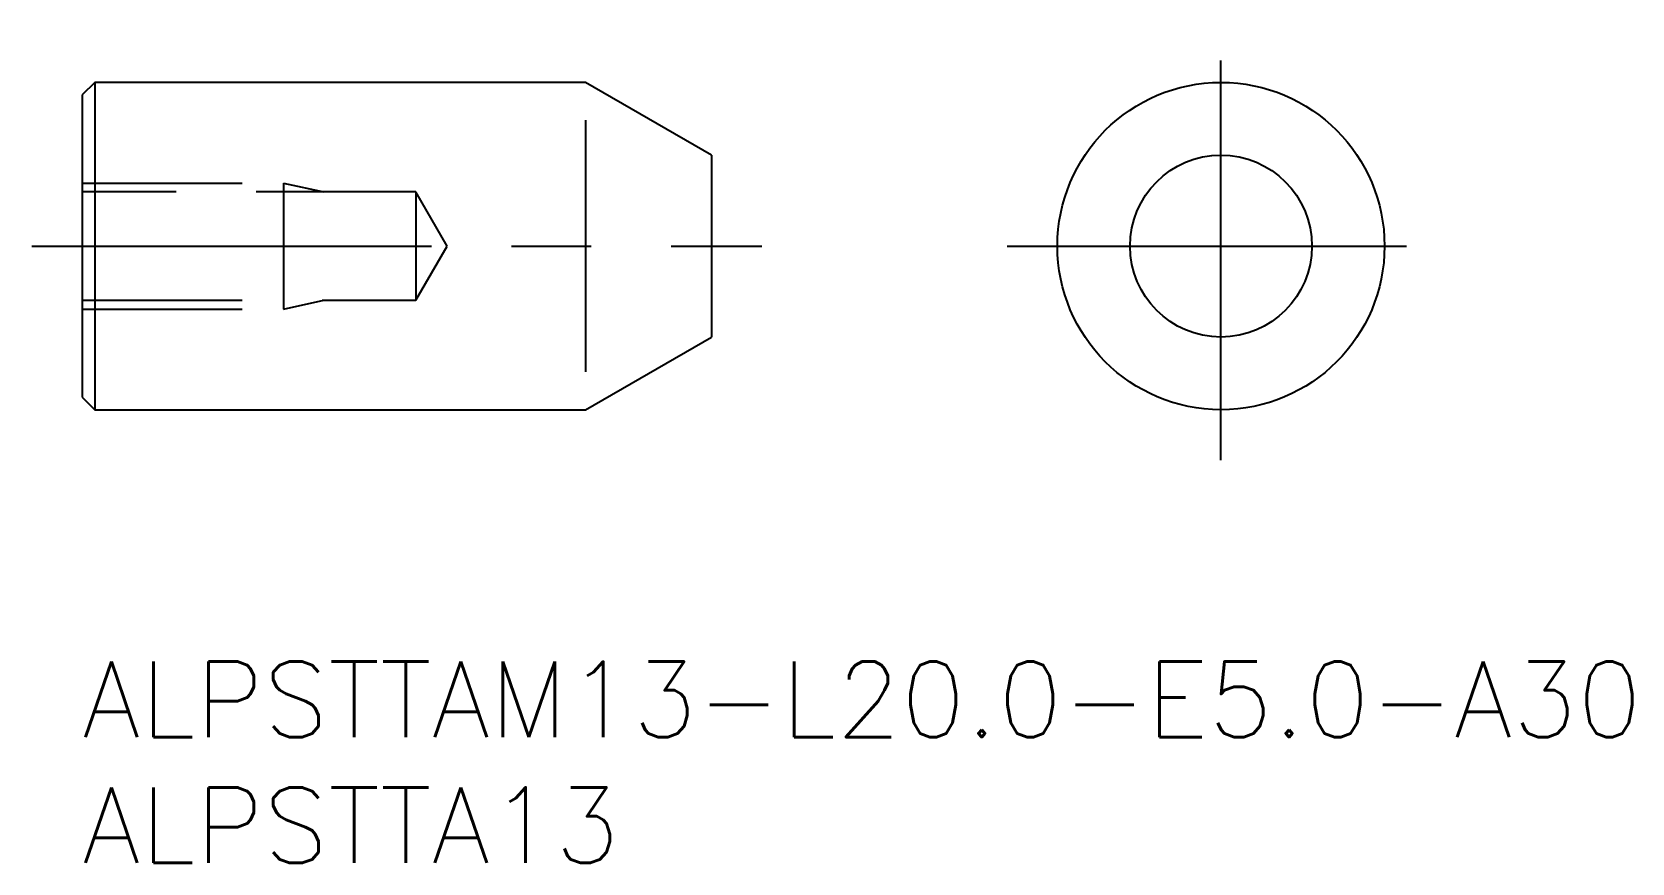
# Model space of a CAD drawing. Extents: x -2 to 61.6, y -8 to 25.
import ezdxf

# ---------------------------------------------------------------- set-up
doc = ezdxf.new("R2010")
doc.units = 0
doc.header["$LTSCALE"] = 0.5
doc.linetypes.add('CENTER', pattern=[50.8, 31.75, -6.35, 6.35, -6.35])
doc.linetypes.add('DASHED', pattern=[19.05, 12.7, -6.35])
for name, color, linetype in [('MSM_CENTER', 1, 'CENTER'), ('MSM_CONTINUOUS', 7, 'CONTINUOUS'), ('MSM_DASHED', 4, 'DASHED'), ('MSM_NARROW', 5, 'CONTINUOUS'), ('MSM_PART_NUMBER', 7, 'CONTINUOUS')]:
    doc.layers.add(name, color=color, linetype=linetype)
doc.styles.get("Standard").update_dxf_attribs({"font": 'txt.shx', "height": 3, "bigfont": 'bigfont.shx'})

# ---------------------------------------------------------------- blocks, each defined once
blk = doc.blocks.new('*U13')
at = {"layer": 'MSM_PART_NUMBER'}
blk.add_text('ALPSTTAM13-L20.0-E5.0-A30', height=3, dxfattribs=at).set_placement((0, -3))
blk = doc.blocks.new('*U14')
at = {"layer": 'MSM_PART_NUMBER'}
blk.add_text('ALPSTTA13', height=3, dxfattribs=at).set_placement((0, -8))

msp = doc.modelspace()

# ---------------------------------------------------------------- linework, layer by layer
at = {"layer": 'MSM_CENTER'}
for p, q in [((45.251, 8), (45.251, 25)), ((-2, 16.5), (27, 16.5)), ((36.751, 16.5), (53.751, 16.5))]:
    msp.add_line(p, q, dxfattribs=at)
at = {"layer": 'MSM_CONTINUOUS'}
for p, q in [((0.5, 23), (0, 22.5)), ((20, 23), (0.5, 23)), ((0.5, 23), (0.5, 10)), ((25, 20.113), (20, 23)), ((0, 22.5), (0, 10.5)), ((25, 20.113), (25, 12.887)), ((20, 10), (25, 12.887)), ((0, 10.5), (0.5, 10)), ((0.5, 10), (20, 10))]:
    msp.add_line(p, q, dxfattribs=at)
for radius in [6.5, 3.613]:
    msp.add_circle((45.251, 16.5), radius, dxfattribs=at)
at = {"layer": 'MSM_DASHED'}
for p, q in [((0, 19), (8, 19)), ((13.259, 18.65), (0, 18.65)), ((8, 19), (8, 14)), ((8, 19), (9.6, 18.65)), ((14.5, 16.5), (13.259, 18.65)), ((13.259, 18.65), (13.259, 14.35)), ((13.259, 14.35), (14.5, 16.5)), ((0, 14.35), (13.259, 14.35)), ((0, 14), (8, 14)), ((8, 14), (9.6, 14.35))]:
    msp.add_line(p, q, dxfattribs=at)
at = {"layer": 'MSM_NARROW'}
msp.add_line((20, 21.5), (20, 11.5), dxfattribs=at)

# ---------------------------------------------------------------- block references
at = {"layer": 'MSM_CONTINUOUS'}
for name in ['*U13', '*U14']:
    msp.add_blockref(name, (0, 0), dxfattribs=at)

doc.saveas('drawing.dxf')
